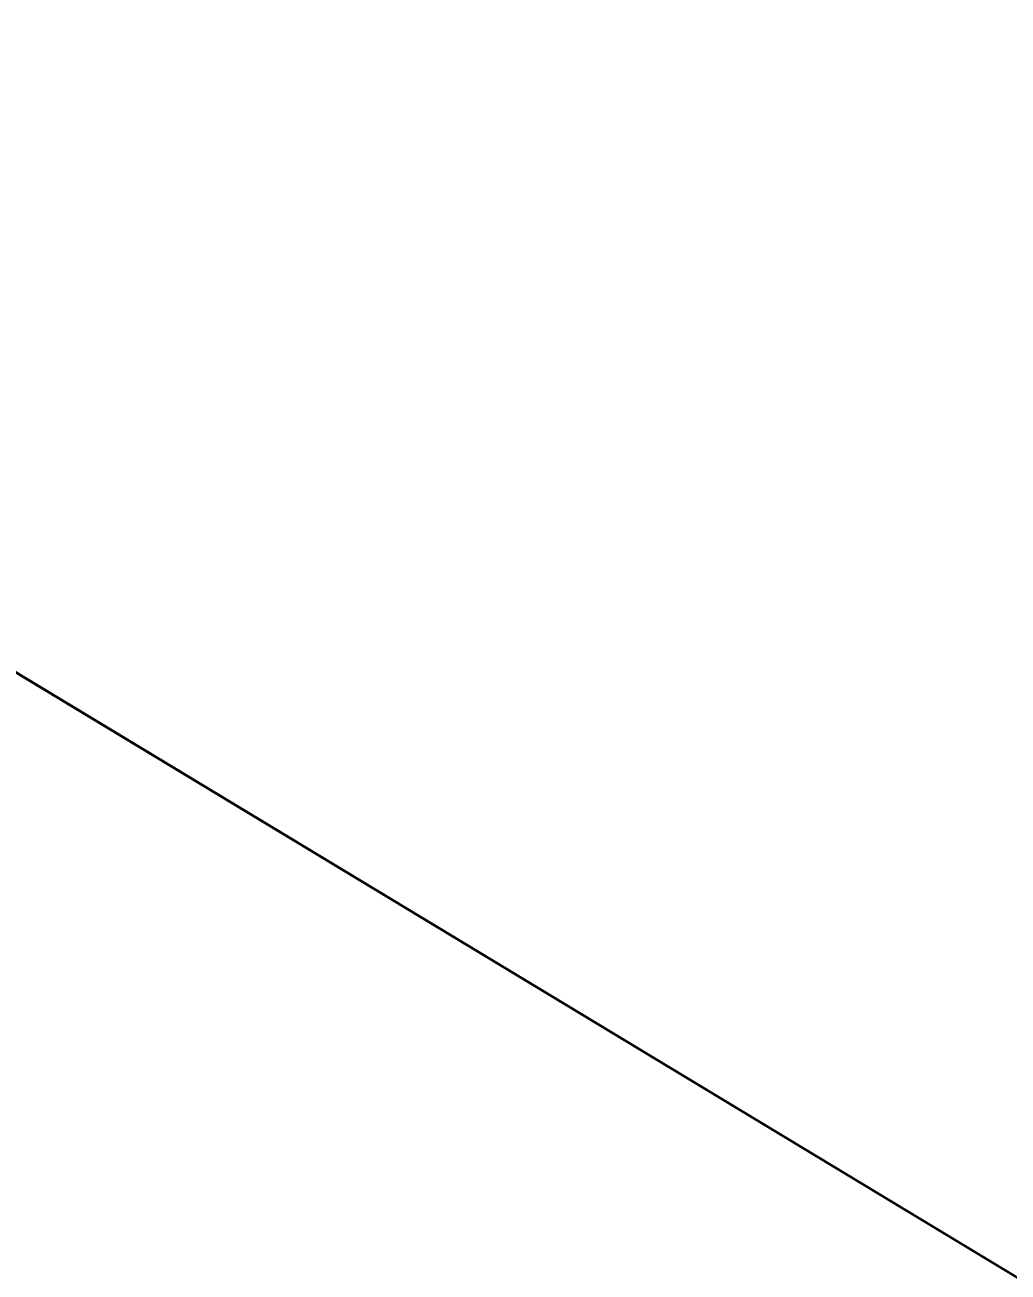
# Model space of a CAD drawing. Header units: millimetres. Extents: x -634 to -247, y -529 to 241.
# Drawn here: x -541.67 to -527.09, y -359.4 to -340.91 of the extents above; entities that cross this region are included whole.
import ezdxf
from ezdxf import colors
from ezdxf.entities.mleader import LeaderData, LeaderLine
from ezdxf.math import Vec2, Vec3

# ---------------------------------------------------------------- set-up
doc = ezdxf.new("R2010")
doc.units = ezdxf.units.MM
doc.linetypes.add('CENTER', pattern=[50.8, 31.75, -6.35, 6.35, -6.35])
doc.layers.add('xline', color=8, linetype='CENTER', plot=False)
doc.styles.get("Standard").update_dxf_attribs({"font": 'arial.ttf'})

msp = doc.modelspace()

# ---------------------------------------------------------------- linework, layer by layer
at = {"layer": 'xline'}
for p, direction in [((-710.254, -248.726, -75.046), (0.8558908, -0.5171565)), ((-611.008, -308.694, -74.922), (0.8558826, -0.5171515, -0.00439)), ((-604.816, -312.436, -72.194), (0.8558908, -0.5171565)), ((-604.802, -312.444, -62.194), (0.8558826, -0.5171515, -0.00439)), ((-600.495, -315.046, -57.976), (0.8558908, -0.5171565)), ((-604.801, -312.445, -64.954), (0.8558826, -0.5171515, -0.00439)), ((-604.804, -312.442, -69.194), (0.8558908, -0.5171565)), ((-562.1, -338.246, 3.671), (-0.8558908, 0.5171565)), ((-604.591, -312.571, -6.055), (0.8558826, -0.5171515, -0.00439)), ((-604.575, -312.581, -1.815), (0.8558826, -0.5171515, -0.00439)), ((-618.536, -304.145, 28.691), (-0.0037574, 0.0022703, -0.9999904)), ((-604.564, -312.587, 1.185), (0.8558826, -0.5171515, -0.00439)), ((-599.05, -315.92, -15.958), (-0.0002325, 0.0001405, 1))]:
    msp.add_xline(p, direction, dxfattribs=at)

# ---------------------------------------------------------------- leaders
ml = msp.add_multileader_mtext('Standard')
ml.set_content('%%C4', color=256)
ml.set_leader_properties()
ml.build(insert=Vec2(0, 0))
ctx = ml.context
ctx.base_point, ctx.plane_origin, ctx.plane_x_axis, ctx.plane_y_axis = Vec3(-544.067, -349.142, 9.664), Vec3(-557.685, -340.913, -4.039), Vec3(0.855891, -0.517157), Vec3(0, 0, 1)
notes = []
notes.append((ctx, [(0, (1, 1, 0), (-550.914, -345.005, 9.664), (0.855891, -0.517157, 0), 8, [(0, [(-557.685, -340.913, -4.039)], 0, [])])]))
ctx.mtext.insert, ctx.mtext.text_direction, ctx.mtext.flow_direction, ctx.mtext.extrusion = Vec3(-542.355, -350.176, 11.745), Vec3(0.855891, -0.517157), 5, Vec3(-0.517157, -0.855891, 0)
ml = msp.add_multileader_mtext('Standard')
ml.set_content('R2.5', color=256)
ml.set_leader_properties()
ml.build(insert=Vec2(0, 0))
ctx = ml.context
ctx.base_point, ctx.plane_origin, ctx.plane_x_axis, ctx.plane_y_axis = Vec3(-543.057, -349.752, 17.444), Vec3(-556.964, -341.349, 3.157), Vec3(0.855891, -0.517157), Vec3(0, 0, 1)
notes.append((ctx, [(0, (1, 1, 0), (-549.904, -345.615, 17.444), (0.855891, -0.517157), 8, [(0, [(-556.964, -341.349, 3.157)], 0, [])])]))
ctx.mtext.insert, ctx.mtext.text_direction, ctx.mtext.flow_direction, ctx.mtext.extrusion = Vec3(-541.345, -350.786, 19.478), Vec3(0.855891, -0.517157), 5, Vec3(-0.517157, -0.855891, 0)
ml = msp.add_multileader_mtext('Standard')
ml.set_content('%%C10', color=256)
ml.set_leader_properties()
ml.build(insert=Vec2(0, 0))
ctx = ml.context
ctx.base_point, ctx.plane_origin, ctx.plane_x_axis, ctx.plane_y_axis = Vec3(-537.657, -353.015, 5.199), Vec3(-555.278, -342.368, -2.068), Vec3(0.855891, -0.517157), Vec3(0, 0, 1)
notes.append((ctx, [(0, (1, 1, 0), (-544.504, -348.878, 5.199), (0.855891, -0.517157), 8, [(0, [(-555.278, -342.368, -2.068)], 0, [])])]))
ctx.mtext.insert, ctx.mtext.text_direction, ctx.mtext.flow_direction, ctx.mtext.extrusion = Vec3(-535.945, -354.049, 7.28), Vec3(0.855891, -0.517157), 5, Vec3(-0.517157, -0.855891, 0)
ml = msp.add_multileader_mtext('Standard')
ml.set_content('%%C2', color=256)
ml.set_leader_properties()
ml.build(insert=Vec2(0, 0))
ctx = ml.context
ctx.base_point, ctx.plane_origin, ctx.plane_x_axis, ctx.plane_y_axis = Vec3(-537.69, -352.995, -36.778), Vec3(-553.241, -343.599, -39.931), Vec3(0.855891, -0.517157), Vec3(0, 0, 1)
notes.append((ctx, [(0, (1, 1, 0), (-544.537, -348.858, -36.778), (0.855891, -0.517157, 0), 8, [(0, [(-553.241, -343.599, -39.931)], 0, [])])]))
ctx.mtext.insert, ctx.mtext.text_direction, ctx.mtext.flow_direction, ctx.mtext.extrusion = Vec3(-535.978, -354.029, -34.697), Vec3(0.855891, -0.517157), 5, Vec3(-0.517157, -0.855891, 0)
for ctx, leaders in notes:
    for number, flags, end, landing, length, lines in leaders:
        leader = LeaderData()
        leader.index, (leader.has_last_leader_line, leader.has_dogleg_vector, leader.attachment_direction) = number, flags
        leader.last_leader_point, leader.dogleg_vector, leader.dogleg_length = Vec3(end), Vec3(landing), length
        for number, points, colour, breaks in lines:
            line = LeaderLine()
            line.index, line.vertices, line.color, line.breaks = number, Vec3.list(points), colors.encode_raw_color(colour), breaks
            leader.lines.append(line)
        ctx.leaders.append(leader)

doc.saveas('drawing.dxf')
